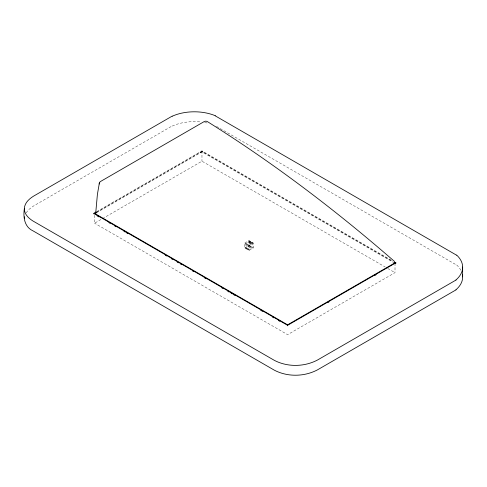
<?xml version="1.0" encoding="UTF-8"?>
<svg xmlns="http://www.w3.org/2000/svg" width="487" height="487" viewBox="0 0 487 487"><rect width="100%" height="100%" fill="white"/><g stroke="black" fill="none" stroke-linecap="round" stroke-linejoin="round"><path stroke-width="0.37" stroke-dasharray="2.44 1.83" d="M26.146 212.837L28.617 209.672L33.53 205.995L172.155 125.963M200.614 152.224L201.965 151.372L392.565 261.416M97.004 211.48L201.965 150.879L391.25 260.161M96.475 212.271L201.965 151.372L203.87 152.474M96.548 212.722L201.965 151.859L394.342 262.931M94.569 215.303L94.569 223.204L101.82 219.022M102.477 218.645L201.965 161.203L385.12 266.949M244.784 243.037L249.021 240.59L253.258 243.037L253.258 247.932L249.021 250.379L244.784 247.932L244.784 243.037L253.258 247.932M244.784 247.932L253.258 243.037M395.006 263.309L395.006 272.653L287.61 334.66L94.569 223.204M216.508 126.413L456.575 265.019M387.755 268.471L395.006 272.653M249.021 240.59L249.021 250.379M201.965 150.879L201.965 161.203M172.27 126.048A35.667 20.594 0 0 1 201.101 122.006M204.668 122.517A35.667 20.594 0 0 1 208.126 123.235M456.709 264.971A39.709 22.926 0 0 1 460.83 270.175M200.054 152.468A2.697 1.558 0 0 1 203.31 152.224M249.874 241.083L245.631 243.524L245.631 248.419L249.874 245.972L249.874 241.083M250.72 241.57L246.483 244.017L246.483 248.912L250.72 246.465L250.72 241.57M251.566 242.057L247.329 244.504L247.329 249.399L251.566 246.952L251.566 242.057M252.412 242.55L248.175 244.998L248.175 249.886L252.412 247.439L252.412 242.55"/><path stroke-width="0.73" d="M287.61 324.689L287.61 325.803M395.006 263.309L395 262.688M95.689 213.373L97.406 194.356L99.378 182.948L100.164 181.706L204.114 121.622L205.855 121.111L207.218 121.488C273.128 162.743 335.263 209.879 393.886 260.916L394.488 261.476M456.039 289.862L317.421 369.895C304.253 376.804 287.61 377.096 274.382 370.205L32.994 230.844C24.283 226.93 23.102 217.019 24.35 208.649C24.52 203.012 29.08 198.927 33.53 196.164L172.155 116.131M24.35 218.486L24.581 216.764M99.153 184.025L99.251 183.556M99.287 183.374L99.378 182.948M96.347 211.857L93.723 213.373L287.61 325.316L395.852 262.822L395.852 263.309L394.537 262.554M93.723 213.866L96.347 212.35M395 262.822L287.61 324.823L96.481 214.475A2.697 1.558 0 0 1 96.049 212.594M327.623 302.701L328.938 301.946M374.856 275.429L376.171 274.674M456.039 280.031L317.421 360.063C304.253 366.967 287.61 367.259 274.382 360.374L32.994 221.013C28.63 218.322 24.247 214.183 24.35 208.649M215.193 115.821L456.575 255.182M394.537 262.061L395.852 262.822M97.01 215.759L98.983 216.898M108.838 222.589L110.153 223.35M114.755 226.005L116.07 226.765M123.954 231.319L125.269 232.08M126.583 232.835L127.898 233.596M165.361 255.225L166.676 255.985M171.278 258.64L172.593 259.401M177.189 262.055L178.504 262.816M180.476 263.954L181.791 264.709M192.31 270.784L193.625 271.539M204.138 277.614L206.111 278.753M221.883 287.86L223.198 288.614M227.8 291.275L229.115 292.03M231.088 293.168L232.402 293.929M233.711 294.69L235.026 295.445M260.661 310.243L262.633 311.382M272.489 317.074L273.804 317.834M278.406 320.489L279.721 321.25M462.65 267.034L462.65 276.872M94.569 213.373L94.569 213.866M172.27 116.216A35.667 20.594 0 0 1 215.303 115.729M462.461 274.778A39.709 22.926 0 0 1 455.911 289.814M456.709 255.133A39.709 22.926 0 0 1 455.911 279.982"/></g></svg>
